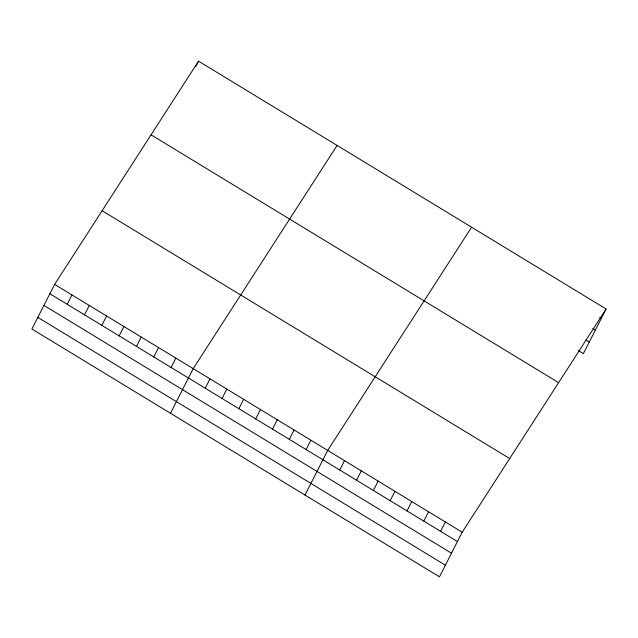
<?xml version="1.0" encoding="UTF-8"?>
<svg xmlns="http://www.w3.org/2000/svg" width="638" height="638" viewBox="0 0 638 638"><rect width="100%" height="100%" fill="white"/><g stroke="black" fill="none" stroke-linecap="round" stroke-linejoin="round"><path stroke-width="0.96" d="M54.629 284.389L31.9 329.009L439.462 576.824L462.191 532.212L606.1 308.991L198.538 61.176L54.629 284.389L462.191 532.212M67.189 304.278L71.95 294.923M195.938 66.28L198.538 61.176M84.511 314.813L89.272 305.458M101.833 325.348L106.594 315.985M119.147 335.875L123.916 326.52M136.468 346.41L141.237 337.055M153.79 356.945L158.559 347.582M171.112 367.472L175.881 358.117M170.474 413.265L193.202 368.652L337.111 145.432M205.245 388.231L210.014 378.876M222.056 398.455L226.825 389.092M238.867 408.671L243.636 399.316M255.686 418.895L260.448 409.54M272.498 429.119L277.259 419.764M289.309 439.343L294.07 429.988M306.12 449.567L310.881 440.212M304.964 495.048L327.701 450.428L471.602 227.216M339.743 470.007L344.512 460.652M356.554 480.231L361.323 470.876M373.366 490.455L378.135 481.1M390.177 500.678L394.946 491.324M406.988 510.902L411.757 501.548M423.799 521.126L428.569 511.764M440.611 531.342L445.38 521.988M606.1 308.991L583.371 353.611L578.323 350.541M599.648 317.325L601.331 318.346M592.885 328.45L595.406 329.982M585.931 339.926L589.297 341.976M151.054 134.833L558.609 382.656M102.12 210.731L509.682 458.547M49.868 293.751L457.422 541.566M43.934 305.387L451.497 553.202M37.825 317.373L445.388 565.188"/></g></svg>
